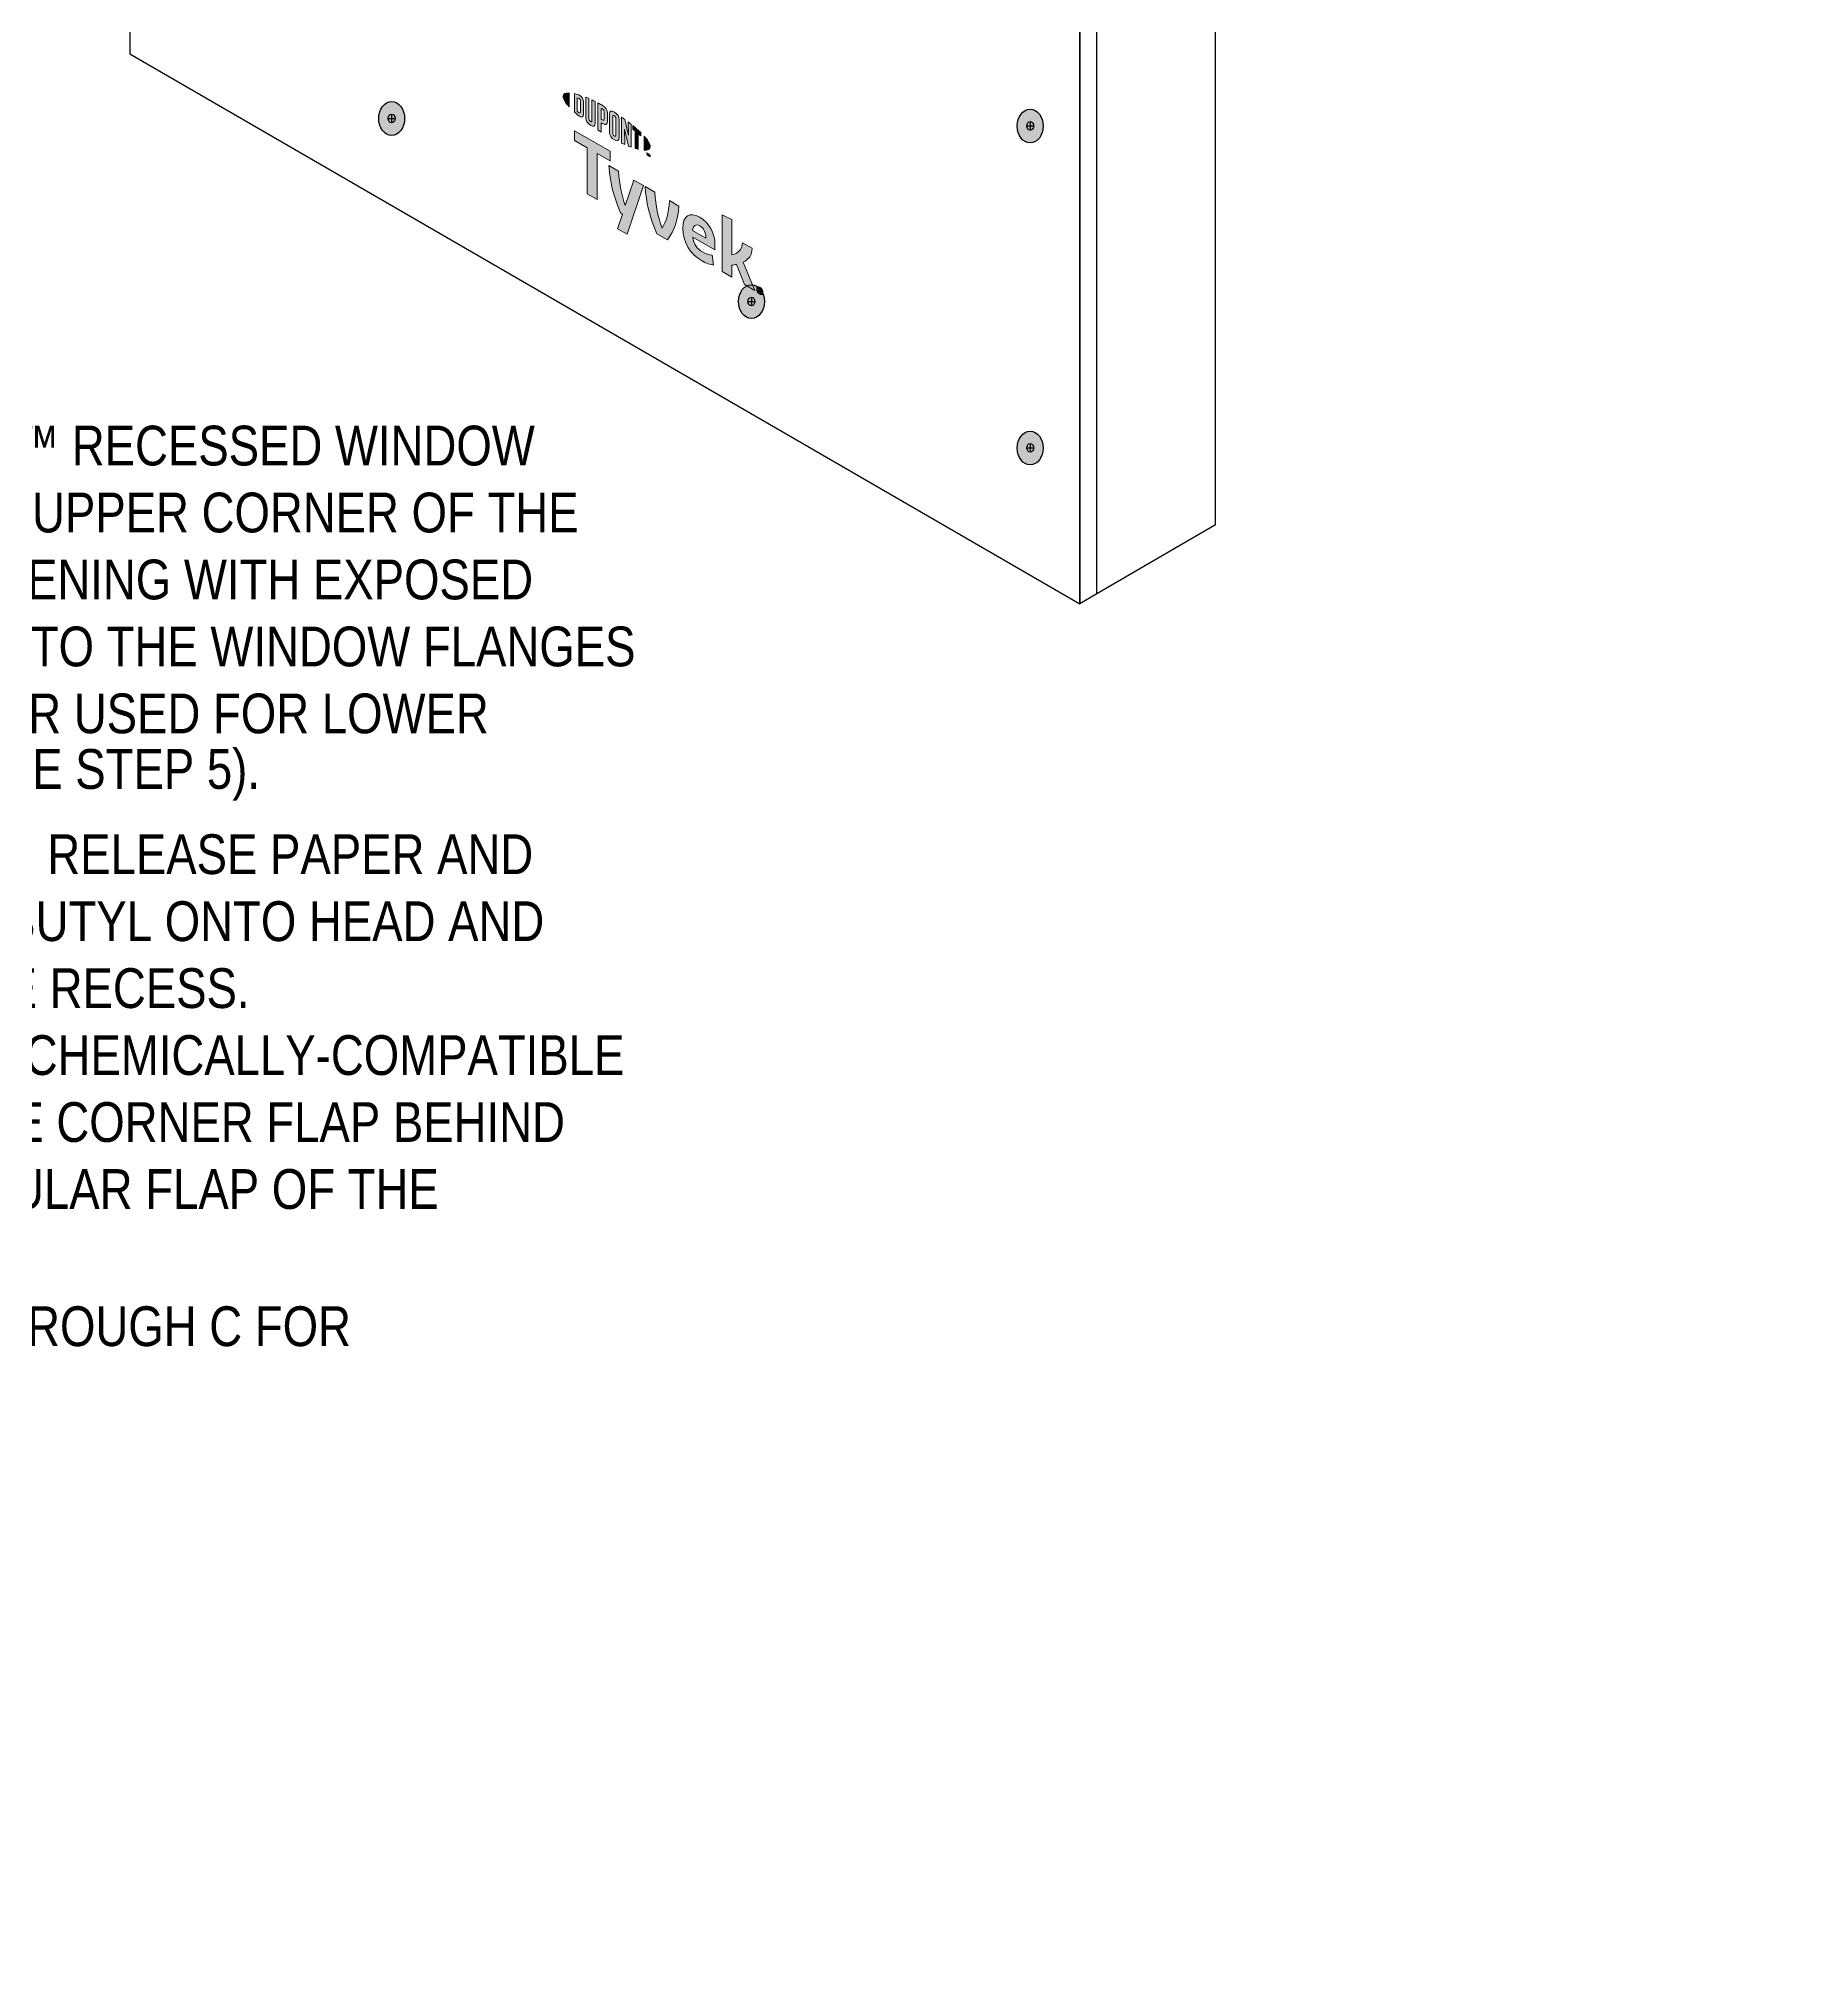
# Model space of a CAD drawing. Extents: x -1279 to 5791, y -3809 to 1769.
# Drawn here: x 1099 to 1596, y -2419 to -1870 of the extents above; entities that cross this region are included whole.
import ezdxf

# ---------------------------------------------------------------- set-up
doc = ezdxf.new("R2010")
doc.units = 0
doc.header["$MEASUREMENT"] = 0
for name, color, linetype, lineweight in [('.ATI-TEXT', 7, 'Continuous', 0), ('G-ANNO-TTLB', 7, 'Continuous', 0), ('TYVEK', 7, 'Continuous', 0), ('X-REF - TRACED', 7, 'Continuous', 0)]:
    doc.layers.add(name, color=color, linetype=linetype, lineweight=lineweight)

# ---------------------------------------------------------------- blocks, each defined once
blk = doc.blocks.new('Block_62')
at = {"layer": '.ATI-TEXT', "char_height": 0.2, "attachment_point": 7}
for s, insert in [('\\C18;\\c0;\\FArial Narrow|b0|i0|c1;\\H11.249999;\\W1.000000;A.', (932.8, -1991.21)), ('\\C18;\\c0;\\FArial Narrow|b0|i0|c1;\\H11.249999;\\W1.000000;INSTALL FLEXWRAP™ RECESSED WINDOW', (965.32, -1991.21)), ('\\C18;\\c0;\\FArial Narrow|b0|i0|c1;\\H11.249999;\\W1.000000;CORNERS INTO THE UPPER CORNER OF THE', (965.56, -2010.15)), ('\\C18;\\c0;\\FArial Narrow|b0|i0|c1;\\H11.249999;\\W1.000000;WINDOW ROUGH OPENING WITH EXPOSED', (965.56, -2029.1)), ('\\C18;\\c0;\\FMyriad Pro|b0|i0|c1;\\H0.070800;\\W1.000000;Lorem ipsum', (1076.36, -2019.56)), ('\\C18;\\c0;\\FArial Narrow|b0|i0|c1;\\H11.249999;\\W1.000000;BUTYL ADHERED ONTO THE WINDOW FLANGES', (965.9, -2048.05)), ('\\C18;\\c0;\\FArial Narrow|b0|i0|c1;\\H11.249999;\\W1.000000;IN A SIMILAR MANNER USED FOR LOWER', (965.9, -2067)), ('\\C18;\\c0;\\FArial Narrow|b0|i0|c1;\\H11.249999;\\W1.000000;CORNER PIECES (SEE STEP 5).', (965.59, -2085.95)), ('\\C18;\\c0;\\FArial Narrow|b0|i0|c1;\\H11.249999;\\W1.000000;REMOVE REMAINING RELEASE PAPER AND', (965.56, -2106.84)), ('\\C18;\\c0;\\FArial Narrow|b0|i0|c1;\\H11.249999;\\W1.000000;B.', (931.85, -2106.84)), ('\\C18;\\c0;\\FArial Narrow|b0|i0|c1;\\H11.249999;\\W1.000000;ADHERE EXPOSED BUTYL ONTO HEAD AND', (966.55, -2125.79)), ('\\C18;\\c0;\\FArial Narrow|b0|i0|c1;\\H11.249999;\\W1.000000;JAMB WALLS OF THE RECESS.', (966.21, -2144.74)), ('\\C18;\\c0;\\FArial Narrow|b0|i0|c1;\\H11.249999;\\W1.000000;C.', (932.19, -2163.69)), ('\\C18;\\c0;\\FArial Narrow|b0|i0|c1;\\H11.249999;\\W1.000000;APPLY A BEAD OF A CHEMICALLY-COMPATIBLE', (965.56, -2163.69)), ('\\C18;\\c0;\\FArial Narrow|b0|i0|c1;\\H11.249999;\\W1.000000;SEALANT INSIDE THE CORNER FLAP BEHIND ', (965.97, -2182.64)), ('\\C18;\\c0;\\FArial Narrow|b0|i0|c1;\\H11.249999;\\W1.000000;THE LOOSE TRIANGULAR FLAP OF THE ', (965.32, -2201.59)), ('\\C18;\\c0;\\FArial Narrow|b0|i0|c1;\\H11.249999;\\W1.000000;CORNER PIECE.', (965.63, -2220.54)), ('\\C18;\\c0;\\FArial Narrow|b0|i0|c1;\\H11.249999;\\W1.000000;D.', (931.83, -2240.42)), ('\\C18;\\c0;\\FArial Narrow|b0|i0|c1;\\H11.249999;\\W1.000000;REPEAT STEPS A THROUGH C FOR', (965.56, -2240.42)), ('\\C18;\\c0;\\FArial Narrow|b0|i0|c1;\\H11.249999;\\W1.000000;OPPOSITE CORNER.', (965.9, -2259.37))]:
    blk.add_mtext(s, dxfattribs=dict(at, insert=insert))
blk = doc.blocks.new('Block_168')
at = {"layer": 'TYVEK', "true_color": 0x003b71, "transparency": 33554687}
h = blk.add_hatch(color=156, dxfattribs=at)
h.dxf.hatch_style = 2
edge = h.paths.add_edge_path()
edge.add_ellipse((1133.29, -1494.76), major_axis=(0, 4.78), ratio=0.766948, start_angle=0, end_angle=360)
h = blk.add_hatch(color=156, dxfattribs=at)
h.dxf.hatch_style = 2
edge = h.paths.add_edge_path()
edge.add_ellipse((1199.01, -1526.08), major_axis=(0, 4.78), ratio=0.766948, start_angle=0, end_angle=360)
h = blk.add_hatch(color=156, dxfattribs=at)
h.dxf.hatch_style = 2
edge = h.paths.add_edge_path()
edge.add_ellipse((1300.8, -1580.5), major_axis=(0, 4.78), ratio=0.766948, start_angle=0, end_angle=360)
h = blk.add_hatch(color=156, dxfattribs=at)
h.dxf.hatch_style = 2
edge = h.paths.add_edge_path()
edge.add_ellipse((1379.67, -1621.84), major_axis=(0, 4.78), ratio=0.766948, start_angle=0, end_angle=360)
h = blk.add_hatch(color=156, dxfattribs=at)
h.dxf.hatch_style = 2
edge = h.paths.add_edge_path()
edge.add_ellipse((1133.29, -1767.94), major_axis=(0, 4.78), ratio=0.766948, start_angle=0, end_angle=360)
h = blk.add_hatch(color=156, dxfattribs=at)
h.dxf.hatch_style = 2
edge = h.paths.add_edge_path()
edge.add_ellipse((1133.29, -1859.04), major_axis=(0, 4.78), ratio=0.766948, start_angle=0, end_angle=360)
h = blk.add_hatch(color=156, dxfattribs=at)
h.dxf.hatch_style = 2
edge = h.paths.add_edge_path()
edge.add_ellipse((1199.01, -1892.87), major_axis=(0, 4.78), ratio=0.766948, start_angle=0, end_angle=360)
h = blk.add_hatch(color=156, dxfattribs=at)
h.dxf.hatch_style = 2
edge = h.paths.add_edge_path()
edge.add_ellipse((1379.67, -1895.01), major_axis=(0, 4.78), ratio=0.766948, start_angle=0, end_angle=360)
h = blk.add_hatch(color=156, dxfattribs=at)
h.dxf.hatch_style = 2
edge = h.paths.add_edge_path()
edge.add_ellipse((1300.8, -1944.68), major_axis=(0, 4.78), ratio=0.766948, start_angle=0, end_angle=360)
h = blk.add_hatch(color=156, dxfattribs=at)
h.dxf.hatch_style = 2
edge = h.paths.add_edge_path()
edge.add_ellipse((1379.67, -1986.12), major_axis=(0, 4.78), ratio=0.766948, start_angle=0, end_angle=360)
at = {"layer": 'TYVEK', "color": 18, "lineweight": 25, "true_color": 0x080808}
for p, q in [((1132.32, -1494.73), (1134.26, -1494.73)), ((1133.29, -1493.5), (1133.29, -1495.96)), ((1199.01, -1524.82), (1199.01, -1527.29)), ((1198.03, -1526.05), (1199.98, -1526.05)), ((1300.8, -1579.24), (1300.8, -1581.71)), ((1299.82, -1580.47), (1301.77, -1580.47)), ((1379.67, -1620.57), (1379.67, -1623.04)), ((1132.32, -1767.91), (1134.26, -1767.91)), ((1133.29, -1766.67), (1133.29, -1769.14)), ((1132.32, -1859.02), (1134.26, -1859.02)), ((1133.29, -1857.78), (1133.29, -1860.25)), ((1199.01, -1891.6), (1199.01, -1894.07)), ((1198.03, -1892.84), (1199.98, -1892.84)), ((1378.7, -1894.98), (1380.65, -1894.98)), ((1379.67, -1893.75), (1379.67, -1896.22)), ((1299.82, -1944.65), (1301.77, -1944.65)), ((1300.8, -1943.41), (1300.8, -1945.88)), ((1379.67, -1984.86), (1379.67, -1987.33)), ((1378.7, -1986.09), (1380.65, -1986.09))]:
    blk.add_line(p, q, dxfattribs=at)
at = {"layer": 'TYVEK', "color": 18, "lineweight": 25, "true_color": 0x000000}
blk.add_line((1378.7, -1621.81), (1380.65, -1621.81), dxfattribs=at)
at = {"layer": 'TYVEK', "color": 8, "lineweight": 25, "true_color": 0x808080}
for points in [[(1379.16, -1617.47)], [(1129.11, -1677.25)], [(1129.11, -1768.27)], [(1132.78, -1773.05)]]:
    blk.add_lwpolyline(points, dxfattribs=at)
at = {"layer": 'TYVEK', "color": 18, "lineweight": 25, "true_color": 0x000000}
for centre, major_axis, ratio in [((1133.29, -1494.76), (0, 4.78), 0.766948), ((1199.01, -1526.08), (0, 4.78), 0.766948), ((1300.8, -1580.5), (0, 4.78), 0.766948), ((1379.67, -1621.84), (0, 4.78), 0.766948), ((1379.67, -1621.81), (0, 1.23), 0.788846), ((1133.29, -1767.94), (0, 4.78), 0.766948), ((1133.29, -1859.04), (0, 4.78), 0.766948), ((1199.01, -1892.87), (0, 4.78), 0.766948), ((1379.67, -1895.01), (0, 4.78), 0.766948), ((1300.8, -1944.68), (0, 4.78), 0.766948), ((1379.67, -1986.12), (0, 4.78), 0.766948)]:
    blk.add_ellipse(centre, major_axis=major_axis, ratio=ratio, dxfattribs=at)
at = {"layer": 'TYVEK', "color": 18, "lineweight": 25, "true_color": 0x080808}
for centre in [(1133.29, -1494.73), (1199.01, -1526.05), (1300.8, -1580.47), (1133.29, -1767.91), (1133.29, -1859.02), (1199.01, -1892.84), (1379.67, -1894.98), (1300.8, -1944.65), (1379.67, -1986.09)]:
    blk.add_ellipse(centre, major_axis=(0, 1.23), ratio=0.788846, dxfattribs=at)
blk = doc.blocks.new('Block_541')
at = {"layer": 'X-REF - TRACED', "true_color": 0x848484, "transparency": 33554687}
h = blk.add_hatch(color=252, dxfattribs=at)
h.dxf.hatch_style = 2
edge = h.paths.add_edge_path()
edge.add_spline(control_points=[(1247.55, -1886.61), (1247.55, -1887.34), (1248.16, -1888.37), (1249.22, -1889.56), (1249.22, -1889.56), (1249.22, -1885.62), (1249.22, -1885.62), (1248.16, -1885.58), (1247.55, -1885.9), (1247.55, -1886.61)], knot_values=[0, 0, 0, 0, 1, 1, 1, 2, 2, 2, 3, 3, 3, 3], degree=3, periodic=0)
h = blk.add_hatch(color=252, dxfattribs=at)
h.dxf.hatch_style = 2
edge = h.paths.add_edge_path()
edge.add_spline(control_points=[(1252.43, -1891.04), (1252.43, -1891.35), (1252.27, -1891.36), (1252.08, -1891.25), (1251.93, -1891.16), (1251.71, -1890.97), (1251.52, -1890.8), (1251.52, -1890.8), (1251.52, -1887.03), (1251.52, -1887.03), (1251.71, -1887.09), (1251.93, -1887.16), (1252.08, -1887.24), (1252.27, -1887.35), (1252.43, -1887.54), (1252.43, -1887.84), (1252.43, -1887.84), (1252.43, -1891.04), (1252.43, -1891.04)], knot_values=[0, 0, 0, 0, 1, 1, 1, 2, 2, 2, 3, 3, 3, 4, 4, 4, 5, 5, 5, 6, 6, 6, 6], degree=3, periodic=0)
edge = h.paths.add_edge_path()
edge.add_spline(control_points=[(1252.21, -1886.33), (1251.91, -1886.15), (1251.48, -1886.01), (1250.7, -1885.83), (1250.7, -1885.83), (1250.7, -1891.06), (1250.7, -1891.06), (1251.38, -1891.69), (1251.91, -1892.13), (1252.21, -1892.3), (1252.89, -1892.7), (1253.28, -1892.44), (1253.28, -1891.67), (1253.28, -1891.67), (1253.28, -1888.2), (1253.28, -1888.2), (1253.28, -1887.43), (1252.89, -1886.72), (1252.21, -1886.33)], knot_values=[0, 0, 0, 0, 1, 1, 1, 2, 2, 2, 3, 3, 3, 4, 4, 4, 5, 5, 5, 6, 6, 6, 6], degree=3, periodic=0)
h = blk.add_hatch(color=252, dxfattribs=at)
h.dxf.hatch_style = 2
edge = h.paths.add_edge_path()
edge.add_spline(control_points=[(1255.67, -1893.53), (1255.67, -1893.83), (1255.58, -1893.97), (1255.25, -1893.73), (1254.93, -1893.5), (1254.84, -1893.3), (1254.84, -1892.94), (1254.84, -1892.94), (1254.84, -1887.25), (1254.84, -1887.25), (1254.63, -1887.15), (1254.15, -1886.95), (1253.94, -1886.87), (1253.94, -1886.87), (1253.94, -1892.62), (1253.94, -1892.62), (1253.94, -1893.54), (1254.33, -1894.12), (1255.25, -1894.77), (1256.09, -1895.37), (1256.61, -1895.18), (1256.61, -1894.16), (1256.61, -1894.16), (1256.61, -1888.08), (1256.61, -1888.08), (1256.43, -1887.99), (1255.86, -1887.72), (1255.67, -1887.63), (1255.67, -1887.63), (1255.67, -1893.53), (1255.67, -1893.53)], knot_values=[0, 0, 0, 0, 1, 1, 1, 2, 2, 2, 3, 3, 3, 4, 4, 4, 5, 5, 5, 6, 6, 6, 7, 7, 7, 8, 8, 8, 9, 9, 9, 10, 10, 10, 10], degree=3, periodic=0)
h = blk.add_hatch(color=252, dxfattribs=at)
h.dxf.hatch_style = 2
edge = h.paths.add_edge_path()
edge.add_spline(control_points=[(1259.09, -1893.01), (1259.09, -1893.33), (1258.99, -1893.44), (1258.61, -1893.22), (1258.61, -1893.22), (1258.28, -1893.04), (1258.28, -1893.04), (1258.28, -1893.04), (1258.28, -1890.02), (1258.28, -1890.02), (1258.43, -1890.09), (1258.51, -1890.13), (1258.59, -1890.18), (1259.01, -1890.42), (1259.09, -1890.65), (1259.09, -1890.99), (1259.09, -1890.99), (1259.09, -1893.01), (1259.09, -1893.01)], knot_values=[0, 0, 0, 0, 1, 1, 1, 2, 2, 2, 3, 3, 3, 4, 4, 4, 5, 5, 5, 6, 6, 6, 6], degree=3, periodic=0)
edge = h.paths.add_edge_path()
edge.add_spline(control_points=[(1258.65, -1889.15), (1258.48, -1889.05), (1257.89, -1888.73), (1257.34, -1888.45), (1257.34, -1888.45), (1257.34, -1896.11), (1257.34, -1896.11), (1257.53, -1896.23), (1258.02, -1896.54), (1258.28, -1896.7), (1258.28, -1896.7), (1258.28, -1894.1), (1258.28, -1894.1), (1258.28, -1894.1), (1258.65, -1894.31), (1258.65, -1894.31), (1259.63, -1894.87), (1260.04, -1894.6), (1260.04, -1893.63), (1260.04, -1893.63), (1260.04, -1891.38), (1260.04, -1891.38), (1260.04, -1890.43), (1259.58, -1889.69), (1258.65, -1889.15)], knot_values=[0, 0, 0, 0, 1, 1, 1, 2, 2, 2, 3, 3, 3, 4, 4, 4, 5, 5, 5, 6, 6, 6, 7, 7, 7, 8, 8, 8, 8], degree=3, periodic=0)
h = blk.add_hatch(color=252, dxfattribs=at)
h.dxf.hatch_style = 2
edge = h.paths.add_edge_path()
edge.add_spline(control_points=[(1262.44, -1897.61), (1262.44, -1897.91), (1262.35, -1898.02), (1262.02, -1897.84), (1261.68, -1897.65), (1261.59, -1897.43), (1261.59, -1897.12), (1261.59, -1897.12), (1261.59, -1892.35), (1261.59, -1892.35), (1261.59, -1892.03), (1261.68, -1891.91), (1262.02, -1892.12), (1262.35, -1892.33), (1262.44, -1892.54), (1262.44, -1892.84), (1262.44, -1892.84), (1262.44, -1897.61), (1262.44, -1897.61)], knot_values=[0, 0, 0, 0, 1, 1, 1, 2, 2, 2, 3, 3, 3, 4, 4, 4, 5, 5, 5, 6, 6, 6, 6], degree=3, periodic=0)
edge = h.paths.add_edge_path()
edge.add_spline(control_points=[(1262.02, -1891.05), (1261.15, -1890.5), (1260.63, -1890.64), (1260.63, -1891.65), (1260.63, -1891.65), (1260.63, -1896.66), (1260.63, -1896.66), (1260.63, -1897.72), (1261.1, -1898.43), (1262.02, -1898.92), (1262.92, -1899.39), (1263.39, -1899.27), (1263.39, -1898.14), (1263.39, -1898.14), (1263.39, -1893.36), (1263.39, -1893.36), (1263.39, -1892.28), (1262.97, -1891.65), (1262.02, -1891.05)], knot_values=[0, 0, 0, 0, 1, 1, 1, 2, 2, 2, 3, 3, 3, 4, 4, 4, 5, 5, 5, 6, 6, 6, 6], degree=3, periodic=0)
h = blk.add_hatch(color=252, dxfattribs=at)
h.dxf.hatch_style = 2
edge = h.paths.add_edge_path()
edge.add_spline(control_points=[(1265.99, -1897.61), (1265.99, -1897.61), (1264.95, -1893.12), (1264.95, -1893.12), (1264.67, -1892.91), (1264.33, -1892.67), (1264.06, -1892.49), (1264.06, -1892.49), (1264.06, -1899.83), (1264.06, -1899.83), (1264.25, -1899.92), (1264.72, -1900.13), (1264.97, -1900.24), (1264.97, -1900.24), (1264.89, -1895.87), (1264.89, -1895.87), (1264.89, -1895.87), (1265.99, -1900.66), (1265.99, -1900.66), (1266.23, -1900.75), (1266.57, -1900.88), (1266.79, -1900.96), (1266.79, -1900.96), (1266.79, -1894.51), (1266.79, -1894.51), (1266.56, -1894.32), (1266.13, -1893.99), (1265.93, -1893.84), (1265.93, -1893.84), (1265.99, -1897.61), (1265.99, -1897.61)], knot_values=[0, 0, 0, 0, 1, 1, 1, 2, 2, 2, 3, 3, 3, 4, 4, 4, 5, 5, 5, 6, 6, 6, 7, 7, 7, 8, 8, 8, 9, 9, 9, 10, 10, 10, 10], degree=3, periodic=0)
h = blk.add_hatch(color=252, dxfattribs=at)
h.dxf.hatch_style = 2
edge = h.paths.add_edge_path()
edge.add_spline(control_points=[(1267.26, -1895.91), (1267.49, -1896.09), (1267.72, -1896.27), (1267.94, -1896.46), (1267.94, -1896.46), (1267.94, -1901.34), (1267.94, -1901.34), (1268.15, -1901.41), (1268.53, -1901.51), (1268.78, -1901.57), (1268.78, -1901.57), (1268.78, -1897.17), (1268.78, -1897.17), (1269.03, -1897.39), (1269.25, -1897.59), (1269.47, -1897.78), (1269.47, -1897.78), (1269.47, -1896.84), (1269.47, -1896.84), (1268.8, -1896.19), (1268.09, -1895.57), (1267.26, -1894.89), (1267.26, -1894.89), (1267.26, -1895.91), (1267.26, -1895.91)], knot_values=[0, 0, 0, 0, 1, 1, 1, 2, 2, 2, 3, 3, 3, 4, 4, 4, 5, 5, 5, 6, 6, 6, 7, 7, 7, 8, 8, 8, 8], degree=3, periodic=0)
h = blk.add_hatch(color=252, dxfattribs=at)
h.dxf.hatch_style = 2
edge = h.paths.add_edge_path()
edge.add_spline(control_points=[(1272.15, -1900.82), (1272.15, -1901.54), (1271.54, -1901.87), (1270.47, -1901.83), (1270.47, -1901.83), (1270.47, -1897.89), (1270.47, -1897.89), (1271.54, -1899.08), (1272.15, -1900.11), (1272.15, -1900.82)], knot_values=[0, 0, 0, 0, 1, 1, 1, 2, 2, 2, 3, 3, 3, 3], degree=3, periodic=0)
h = blk.add_hatch(color=252, dxfattribs=at)
h.dxf.hatch_style = 2
edge = h.paths.add_edge_path()
edge.add_spline(control_points=[(1271.65, -1902.91), (1271.65, -1902.91), (1271.76, -1902.96), (1271.76, -1902.96), (1271.76, -1902.96), (1271.9, -1903.32), (1271.9, -1903.32), (1271.9, -1903.32), (1272.05, -1903.14), (1272.05, -1903.14), (1272.05, -1903.14), (1272.15, -1903.19), (1272.15, -1903.19), (1272.15, -1903.19), (1272.15, -1903.76), (1272.15, -1903.76), (1272.15, -1903.76), (1272.06, -1903.71), (1272.06, -1903.71), (1272.06, -1903.71), (1272.06, -1903.3), (1272.06, -1903.3), (1272.06, -1903.3), (1271.91, -1903.49), (1271.91, -1903.49), (1271.91, -1903.49), (1271.9, -1903.48), (1271.9, -1903.48), (1271.9, -1903.48), (1271.75, -1903.12), (1271.75, -1903.12), (1271.75, -1903.12), (1271.75, -1903.53), (1271.75, -1903.53), (1271.75, -1903.53), (1271.65, -1903.47), (1271.65, -1903.47), (1271.65, -1903.47), (1271.65, -1902.91), (1271.65, -1902.91)], knot_values=[0, 0, 0, 0, 1, 1, 1, 2, 2, 2, 3, 3, 3, 4, 4, 4, 5, 5, 5, 6, 6, 6, 7, 7, 7, 8, 8, 8, 9, 9, 9, 10, 10, 10, 11, 11, 11, 12, 12, 12, 13, 13, 13, 13], degree=3, periodic=0)
edge = h.paths.add_edge_path()
edge.add_spline(control_points=[(1271.3, -1902.8), (1271.3, -1902.8), (1271.15, -1902.71), (1271.15, -1902.71), (1271.15, -1902.71), (1271.15, -1902.61), (1271.15, -1902.61), (1271.15, -1902.61), (1271.55, -1902.84), (1271.55, -1902.84), (1271.55, -1902.84), (1271.55, -1902.94), (1271.55, -1902.94), (1271.55, -1902.94), (1271.39, -1902.86), (1271.39, -1902.86), (1271.39, -1902.86), (1271.39, -1903.32), (1271.39, -1903.32), (1271.39, -1903.32), (1271.3, -1903.27), (1271.3, -1903.27), (1271.3, -1903.27), (1271.3, -1902.8), (1271.3, -1902.8)], knot_values=[0, 0, 0, 0, 1, 1, 1, 2, 2, 2, 3, 3, 3, 4, 4, 4, 5, 5, 5, 6, 6, 6, 7, 7, 7, 8, 8, 8, 8], degree=3, periodic=0)
at = {"layer": 'X-REF - TRACED'}
for points, knots in [([(1247.55, -1886.61), (1247.55, -1887.34), (1248.16, -1888.37), (1249.22, -1889.56), (1249.22, -1889.56), (1249.22, -1885.62), (1249.22, -1885.62), (1248.16, -1885.58), (1247.55, -1885.9), (1247.55, -1886.61)], [0, 0, 0, 0, 1, 1, 1, 2, 2, 2, 3, 3, 3, 3]), ([(1252.21, -1886.33), (1251.91, -1886.15), (1251.48, -1886.01), (1250.7, -1885.83), (1250.7, -1885.83), (1250.7, -1891.06), (1250.7, -1891.06), (1251.38, -1891.69), (1251.91, -1892.13), (1252.21, -1892.3), (1252.89, -1892.7), (1253.28, -1892.44), (1253.28, -1891.67), (1253.28, -1891.67), (1253.28, -1888.2), (1253.28, -1888.2), (1253.28, -1887.43), (1252.89, -1886.72), (1252.21, -1886.33)], [0, 0, 0, 0, 1, 1, 1, 2, 2, 2, 3, 3, 3, 4, 4, 4, 5, 5, 5, 6, 6, 6, 6]), ([(1255.67, -1893.53), (1255.67, -1893.83), (1255.58, -1893.97), (1255.25, -1893.73), (1254.93, -1893.5), (1254.84, -1893.3), (1254.84, -1892.94), (1254.84, -1892.94), (1254.84, -1887.25), (1254.84, -1887.25), (1254.63, -1887.15), (1254.15, -1886.95), (1253.94, -1886.87), (1253.94, -1886.87), (1253.94, -1892.62), (1253.94, -1892.62), (1253.94, -1893.54), (1254.33, -1894.12), (1255.25, -1894.77), (1256.09, -1895.37), (1256.61, -1895.18), (1256.61, -1894.16), (1256.61, -1894.16), (1256.61, -1888.08), (1256.61, -1888.08), (1256.43, -1887.99), (1255.86, -1887.72), (1255.67, -1887.63), (1255.67, -1887.63), (1255.67, -1893.53), (1255.67, -1893.53)], [0, 0, 0, 0, 1, 1, 1, 2, 2, 2, 3, 3, 3, 4, 4, 4, 5, 5, 5, 6, 6, 6, 7, 7, 7, 8, 8, 8, 9, 9, 9, 10, 10, 10, 10]), ([(1252.43, -1891.04), (1252.43, -1891.35), (1252.27, -1891.36), (1252.08, -1891.25), (1251.93, -1891.16), (1251.71, -1890.97), (1251.52, -1890.8), (1251.52, -1890.8), (1251.52, -1887.03), (1251.52, -1887.03), (1251.71, -1887.09), (1251.93, -1887.16), (1252.08, -1887.24), (1252.27, -1887.35), (1252.43, -1887.54), (1252.43, -1887.84), (1252.43, -1887.84), (1252.43, -1891.04), (1252.43, -1891.04)], [0, 0, 0, 0, 1, 1, 1, 2, 2, 2, 3, 3, 3, 4, 4, 4, 5, 5, 5, 6, 6, 6, 6]), ([(1258.65, -1889.15), (1258.48, -1889.05), (1257.89, -1888.73), (1257.34, -1888.45), (1257.34, -1888.45), (1257.34, -1896.11), (1257.34, -1896.11), (1257.53, -1896.23), (1258.02, -1896.54), (1258.28, -1896.7), (1258.28, -1896.7), (1258.28, -1894.1), (1258.28, -1894.1), (1258.28, -1894.1), (1258.65, -1894.31), (1258.65, -1894.31), (1259.63, -1894.87), (1260.04, -1894.6), (1260.04, -1893.63), (1260.04, -1893.63), (1260.04, -1891.38), (1260.04, -1891.38), (1260.04, -1890.43), (1259.58, -1889.69), (1258.65, -1889.15)], [0, 0, 0, 0, 1, 1, 1, 2, 2, 2, 3, 3, 3, 4, 4, 4, 5, 5, 5, 6, 6, 6, 7, 7, 7, 8, 8, 8, 8]), ([(1259.09, -1893.01), (1259.09, -1893.33), (1258.99, -1893.44), (1258.61, -1893.22), (1258.61, -1893.22), (1258.28, -1893.04), (1258.28, -1893.04), (1258.28, -1893.04), (1258.28, -1890.02), (1258.28, -1890.02), (1258.43, -1890.09), (1258.51, -1890.13), (1258.59, -1890.18), (1259.01, -1890.42), (1259.09, -1890.65), (1259.09, -1890.99), (1259.09, -1890.99), (1259.09, -1893.01), (1259.09, -1893.01)], [0, 0, 0, 0, 1, 1, 1, 2, 2, 2, 3, 3, 3, 4, 4, 4, 5, 5, 5, 6, 6, 6, 6]), ([(1262.02, -1891.05), (1261.15, -1890.5), (1260.63, -1890.64), (1260.63, -1891.65), (1260.63, -1891.65), (1260.63, -1896.66), (1260.63, -1896.66), (1260.63, -1897.72), (1261.1, -1898.43), (1262.02, -1898.92), (1262.92, -1899.39), (1263.39, -1899.27), (1263.39, -1898.14), (1263.39, -1898.14), (1263.39, -1893.36), (1263.39, -1893.36), (1263.39, -1892.28), (1262.97, -1891.65), (1262.02, -1891.05)], [0, 0, 0, 0, 1, 1, 1, 2, 2, 2, 3, 3, 3, 4, 4, 4, 5, 5, 5, 6, 6, 6, 6]), ([(1262.44, -1897.61), (1262.44, -1897.91), (1262.35, -1898.02), (1262.02, -1897.84), (1261.68, -1897.65), (1261.59, -1897.43), (1261.59, -1897.12), (1261.59, -1897.12), (1261.59, -1892.35), (1261.59, -1892.35), (1261.59, -1892.03), (1261.68, -1891.91), (1262.02, -1892.12), (1262.35, -1892.33), (1262.44, -1892.54), (1262.44, -1892.84), (1262.44, -1892.84), (1262.44, -1897.61), (1262.44, -1897.61)], [0, 0, 0, 0, 1, 1, 1, 2, 2, 2, 3, 3, 3, 4, 4, 4, 5, 5, 5, 6, 6, 6, 6]), ([(1265.99, -1897.61), (1265.99, -1897.61), (1264.95, -1893.12), (1264.95, -1893.12), (1264.67, -1892.91), (1264.33, -1892.67), (1264.06, -1892.49), (1264.06, -1892.49), (1264.06, -1899.83), (1264.06, -1899.83), (1264.25, -1899.92), (1264.72, -1900.13), (1264.97, -1900.24), (1264.97, -1900.24), (1264.89, -1895.87), (1264.89, -1895.87), (1264.89, -1895.87), (1265.99, -1900.66), (1265.99, -1900.66), (1266.23, -1900.75), (1266.57, -1900.88), (1266.79, -1900.96), (1266.79, -1900.96), (1266.79, -1894.51), (1266.79, -1894.51), (1266.56, -1894.32), (1266.13, -1893.99), (1265.93, -1893.84), (1265.93, -1893.84), (1265.99, -1897.61), (1265.99, -1897.61)], [0, 0, 0, 0, 1, 1, 1, 2, 2, 2, 3, 3, 3, 4, 4, 4, 5, 5, 5, 6, 6, 6, 7, 7, 7, 8, 8, 8, 9, 9, 9, 10, 10, 10, 10]), ([(1267.26, -1895.91), (1267.49, -1896.09), (1267.72, -1896.27), (1267.94, -1896.46), (1267.94, -1896.46), (1267.94, -1901.34), (1267.94, -1901.34), (1268.15, -1901.41), (1268.53, -1901.51), (1268.78, -1901.57), (1268.78, -1901.57), (1268.78, -1897.17), (1268.78, -1897.17), (1269.03, -1897.39), (1269.25, -1897.59), (1269.47, -1897.78), (1269.47, -1897.78), (1269.47, -1896.84), (1269.47, -1896.84), (1268.8, -1896.19), (1268.09, -1895.57), (1267.26, -1894.89), (1267.26, -1894.89), (1267.26, -1895.91), (1267.26, -1895.91)], [0, 0, 0, 0, 1, 1, 1, 2, 2, 2, 3, 3, 3, 4, 4, 4, 5, 5, 5, 6, 6, 6, 7, 7, 7, 8, 8, 8, 8]), ([(1272.15, -1900.82), (1272.15, -1901.54), (1271.54, -1901.87), (1270.47, -1901.83), (1270.47, -1901.83), (1270.47, -1897.89), (1270.47, -1897.89), (1271.54, -1899.08), (1272.15, -1900.11), (1272.15, -1900.82)], [0, 0, 0, 0, 1, 1, 1, 2, 2, 2, 3, 3, 3, 3]), ([(1271.3, -1902.8), (1271.3, -1902.8), (1271.15, -1902.71), (1271.15, -1902.71), (1271.15, -1902.71), (1271.15, -1902.61), (1271.15, -1902.61), (1271.15, -1902.61), (1271.55, -1902.84), (1271.55, -1902.84), (1271.55, -1902.84), (1271.55, -1902.94), (1271.55, -1902.94), (1271.55, -1902.94), (1271.39, -1902.86), (1271.39, -1902.86), (1271.39, -1902.86), (1271.39, -1903.32), (1271.39, -1903.32), (1271.39, -1903.32), (1271.3, -1903.27), (1271.3, -1903.27), (1271.3, -1903.27), (1271.3, -1902.8), (1271.3, -1902.8)], [0, 0, 0, 0, 1, 1, 1, 2, 2, 2, 3, 3, 3, 4, 4, 4, 5, 5, 5, 6, 6, 6, 7, 7, 7, 8, 8, 8, 8]), ([(1271.65, -1902.91), (1271.65, -1902.91), (1271.76, -1902.96), (1271.76, -1902.96), (1271.76, -1902.96), (1271.9, -1903.32), (1271.9, -1903.32), (1271.9, -1903.32), (1272.05, -1903.14), (1272.05, -1903.14), (1272.05, -1903.14), (1272.15, -1903.19), (1272.15, -1903.19), (1272.15, -1903.19), (1272.15, -1903.76), (1272.15, -1903.76), (1272.15, -1903.76), (1272.06, -1903.71), (1272.06, -1903.71), (1272.06, -1903.71), (1272.06, -1903.3), (1272.06, -1903.3), (1272.06, -1903.3), (1271.91, -1903.49), (1271.91, -1903.49), (1271.91, -1903.49), (1271.9, -1903.48), (1271.9, -1903.48), (1271.9, -1903.48), (1271.75, -1903.12), (1271.75, -1903.12), (1271.75, -1903.12), (1271.75, -1903.53), (1271.75, -1903.53), (1271.75, -1903.53), (1271.65, -1903.47), (1271.65, -1903.47), (1271.65, -1903.47), (1271.65, -1902.91), (1271.65, -1902.91)], [0, 0, 0, 0, 1, 1, 1, 2, 2, 2, 3, 3, 3, 4, 4, 4, 5, 5, 5, 6, 6, 6, 7, 7, 7, 8, 8, 8, 9, 9, 9, 10, 10, 10, 11, 11, 11, 12, 12, 12, 13, 13, 13, 13])]:
    blk.add_open_spline(points, degree=3, knots=knots, dxfattribs=at)
blk = doc.blocks.new('Block_545')
at = {"layer": 'X-REF - TRACED', "true_color": 0x848484, "transparency": 33554687}
h = blk.add_hatch(color=252, dxfattribs=at)
h.dxf.hatch_style = 2
h.paths.add_polyline_path([(1260.8, -1902.15), (1250.7, -1896.32), (1250.7, -1899.06), (1254.35, -1901.17), (1254.35, -1914.16), (1257.15, -1915.78), (1257.15, -1902.79), (1260.8, -1904.89)])
h = blk.add_hatch(color=252, dxfattribs=at)
h.dxf.hatch_style = 2
edge = h.paths.add_edge_path()
edge.add_spline(control_points=[(1277.59, -1916.09), (1277.42, -1919.83), (1276.67, -1922.01), (1275.51, -1923.89), (1274.4, -1920.7), (1273.67, -1917.67), (1273.45, -1913.7), (1273.45, -1913.7), (1270.73, -1912.13), (1270.73, -1912.13), (1271.02, -1916.82), (1271.9, -1920.23), (1274.02, -1925.52), (1274.02, -1925.52), (1277.02, -1927.25), (1277.02, -1927.25), (1279.06, -1924.36), (1279.91, -1921.95), (1280.3, -1917.65), (1280.3, -1917.65), (1277.59, -1916.09), (1277.59, -1916.09)], knot_values=[0, 0, 0, 0, 1, 1, 1, 2, 2, 2, 3, 3, 3, 4, 4, 4, 5, 5, 5, 6, 6, 6, 7, 7, 7, 7], degree=3, periodic=0)
h = blk.add_hatch(color=252, dxfattribs=at)
h.dxf.hatch_style = 2
edge = h.paths.add_edge_path()
edge.add_spline(control_points=[(1284.16, -1924.54), (1284.16, -1924.54), (1287.89, -1926.69), (1287.89, -1926.69), (1287.89, -1926.69), (1287.89, -1926.42), (1287.89, -1926.42), (1287.89, -1925.16), (1287.3, -1923.9), (1286.22, -1923.28), (1285.08, -1922.62), (1284.34, -1923.11), (1284.16, -1924.54)], knot_values=[0, 0, 0, 0, 1, 1, 1, 2, 2, 2, 3, 3, 3, 4, 4, 4, 4], degree=3, periodic=0)
edge = h.paths.add_edge_path()
edge.add_spline(control_points=[(1290.1, -1934.31), (1289.24, -1934.26), (1287.97, -1933.84), (1286.67, -1933.09), (1283.51, -1931.27), (1281.36, -1927.73), (1281.36, -1924), (1281.36, -1920.42), (1283.34, -1919.14), (1286.22, -1920.8), (1288.79, -1922.29), (1290.48, -1925.35), (1290.48, -1928.37), (1290.48, -1929.04), (1290.44, -1929.6), (1290.4, -1930.03), (1290.4, -1930.03), (1284.2, -1926.45), (1284.2, -1926.45), (1284.46, -1928.4), (1285.38, -1929.74), (1286.95, -1930.64), (1287.91, -1931.2), (1288.83, -1931.48), (1289.67, -1931.57), (1289.67, -1931.57), (1290.1, -1934.31), (1290.1, -1934.31)], knot_values=[0, 0, 0, 0, 1, 1, 1, 2, 2, 2, 3, 3, 3, 4, 4, 4, 5, 5, 5, 6, 6, 6, 7, 7, 7, 8, 8, 8, 9, 9, 9, 9], degree=3, periodic=0)
h = blk.add_hatch(color=252, dxfattribs=at)
h.dxf.hatch_style = 2
edge = h.paths.add_edge_path()
edge.add_spline(control_points=[(1298.5, -1933.51), (1298.5, -1933.51), (1301.76, -1941.53), (1301.76, -1941.53), (1301.76, -1941.53), (1298.81, -1939.83), (1298.81, -1939.83), (1298.81, -1939.83), (1296.56, -1934.15), (1296.56, -1934.15), (1296.15, -1934.25), (1295.71, -1934.33), (1295.24, -1934.4), (1295.24, -1934.4), (1295.24, -1937.77), (1295.24, -1937.77), (1295.24, -1937.77), (1292.54, -1936.21), (1292.54, -1936.21), (1292.54, -1936.21), (1292.54, -1920.09), (1292.54, -1920.09), (1292.54, -1920.09), (1295.24, -1921.49), (1295.24, -1921.49), (1295.24, -1921.49), (1295.24, -1931.41), (1295.24, -1931.41), (1297.09, -1931.1), (1297.99, -1930.05), (1298.3, -1928.05), (1298.3, -1928.05), (1300.99, -1929.6), (1300.99, -1929.6), (1300.93, -1931.5), (1300.07, -1932.73), (1298.5, -1933.51)], knot_values=[0, 0, 0, 0, 1, 1, 1, 2, 2, 2, 3, 3, 3, 4, 4, 4, 5, 5, 5, 6, 6, 6, 7, 7, 7, 8, 8, 8, 9, 9, 9, 10, 10, 10, 11, 11, 11, 12, 12, 12, 12], degree=3, periodic=0)
at = {"layer": 'X-REF - TRACED'}
blk.add_lwpolyline([(1260.8, -1902.15), (1250.7, -1896.32), (1250.7, -1899.06), (1254.35, -1901.17), (1254.35, -1914.16), (1257.15, -1915.78), (1257.15, -1902.79), (1260.8, -1904.89)], close=True, dxfattribs=at)
for points, knots in [([(1277.59, -1916.09), (1277.42, -1919.83), (1276.67, -1922.01), (1275.51, -1923.89), (1274.4, -1920.7), (1273.67, -1917.67), (1273.45, -1913.7), (1273.45, -1913.7), (1270.73, -1912.13), (1270.73, -1912.13), (1271.02, -1916.82), (1271.9, -1920.23), (1274.02, -1925.52), (1274.02, -1925.52), (1277.02, -1927.25), (1277.02, -1927.25), (1279.06, -1924.36), (1279.91, -1921.95), (1280.3, -1917.65), (1280.3, -1917.65), (1277.59, -1916.09), (1277.59, -1916.09)], [0, 0, 0, 0, 1, 1, 1, 2, 2, 2, 3, 3, 3, 4, 4, 4, 5, 5, 5, 6, 6, 6, 7, 7, 7, 7]), ([(1290.1, -1934.31), (1289.24, -1934.26), (1287.97, -1933.84), (1286.67, -1933.09), (1283.51, -1931.27), (1281.36, -1927.73), (1281.36, -1924), (1281.36, -1920.42), (1283.34, -1919.14), (1286.22, -1920.8), (1288.79, -1922.29), (1290.48, -1925.35), (1290.48, -1928.37), (1290.48, -1929.04), (1290.44, -1929.6), (1290.4, -1930.03), (1290.4, -1930.03), (1284.2, -1926.45), (1284.2, -1926.45), (1284.46, -1928.4), (1285.38, -1929.74), (1286.95, -1930.64), (1287.91, -1931.2), (1288.83, -1931.48), (1289.67, -1931.57), (1289.67, -1931.57), (1290.1, -1934.31), (1290.1, -1934.31)], [0, 0, 0, 0, 1, 1, 1, 2, 2, 2, 3, 3, 3, 4, 4, 4, 5, 5, 5, 6, 6, 6, 7, 7, 7, 8, 8, 8, 9, 9, 9, 9]), ([(1284.16, -1924.54), (1284.16, -1924.54), (1287.89, -1926.69), (1287.89, -1926.69), (1287.89, -1926.69), (1287.89, -1926.42), (1287.89, -1926.42), (1287.89, -1925.16), (1287.3, -1923.9), (1286.22, -1923.28), (1285.08, -1922.62), (1284.34, -1923.11), (1284.16, -1924.54)], [0, 0, 0, 0, 1, 1, 1, 2, 2, 2, 3, 3, 3, 4, 4, 4, 4]), ([(1298.5, -1933.51), (1298.5, -1933.51), (1301.76, -1941.53), (1301.76, -1941.53), (1301.76, -1941.53), (1298.81, -1939.83), (1298.81, -1939.83), (1298.81, -1939.83), (1296.56, -1934.15), (1296.56, -1934.15), (1296.15, -1934.25), (1295.71, -1934.33), (1295.24, -1934.4), (1295.24, -1934.4), (1295.24, -1937.77), (1295.24, -1937.77), (1295.24, -1937.77), (1292.54, -1936.21), (1292.54, -1936.21), (1292.54, -1936.21), (1292.54, -1920.09), (1292.54, -1920.09), (1292.54, -1920.09), (1295.24, -1921.49), (1295.24, -1921.49), (1295.24, -1921.49), (1295.24, -1931.41), (1295.24, -1931.41), (1297.09, -1931.1), (1297.99, -1930.05), (1298.3, -1928.05), (1298.3, -1928.05), (1300.99, -1929.6), (1300.99, -1929.6), (1300.93, -1931.5), (1300.07, -1932.73), (1298.5, -1933.51)], [0, 0, 0, 0, 1, 1, 1, 2, 2, 2, 3, 3, 3, 4, 4, 4, 5, 5, 5, 6, 6, 6, 7, 7, 7, 8, 8, 8, 9, 9, 9, 10, 10, 10, 11, 11, 11, 12, 12, 12, 12])]:
    blk.add_open_spline(points, degree=3, knots=knots, dxfattribs=at)
blk = doc.blocks.new('Block_544')
at = {"layer": 'X-REF - TRACED', "true_color": 0x848484, "transparency": 33554687}
h = blk.add_hatch(color=252, dxfattribs=at)
h.dxf.hatch_style = 2
edge = h.paths.add_edge_path()
edge.add_spline(control_points=[(1267.54, -1910.29), (1267.54, -1910.29), (1265.11, -1917.53), (1265.11, -1917.53), (1264.08, -1914.5), (1263.41, -1911.57), (1263.2, -1907.78), (1263.2, -1907.78), (1260.47, -1906.21), (1260.47, -1906.21), (1260.77, -1910.9), (1261.65, -1914.31), (1263.77, -1919.6), (1263.77, -1919.6), (1264.31, -1919.91), (1264.31, -1919.91), (1264.31, -1919.91), (1262.92, -1924.06), (1262.92, -1924.06), (1262.92, -1924.06), (1265.63, -1925.62), (1265.63, -1925.62), (1265.63, -1925.62), (1270.25, -1911.85), (1270.25, -1911.85), (1270.25, -1911.85), (1267.54, -1910.29), (1267.54, -1910.29)], knot_values=[0, 0, 0, 0, 1, 1, 1, 2, 2, 2, 3, 3, 3, 4, 4, 4, 5, 5, 5, 6, 6, 6, 7, 7, 7, 8, 8, 8, 9, 9, 9, 9], degree=3, periodic=0)
at = {"layer": 'X-REF - TRACED'}
blk.add_open_spline([(1267.54, -1910.29), (1267.54, -1910.29), (1265.11, -1917.53), (1265.11, -1917.53), (1264.08, -1914.5), (1263.41, -1911.57), (1263.2, -1907.78), (1263.2, -1907.78), (1260.47, -1906.21), (1260.47, -1906.21), (1260.77, -1910.9), (1261.65, -1914.31), (1263.77, -1919.6), (1263.77, -1919.6), (1264.31, -1919.91), (1264.31, -1919.91), (1264.31, -1919.91), (1262.92, -1924.06), (1262.92, -1924.06), (1262.92, -1924.06), (1265.63, -1925.62), (1265.63, -1925.62), (1265.63, -1925.62), (1270.25, -1911.85), (1270.25, -1911.85), (1270.25, -1911.85), (1267.54, -1910.29), (1267.54, -1910.29)], degree=3, knots=[0, 0, 0, 0, 1, 1, 1, 2, 2, 2, 3, 3, 3, 4, 4, 4, 5, 5, 5, 6, 6, 6, 7, 7, 7, 8, 8, 8, 9, 9, 9, 9], dxfattribs=at)
blk.add_blockref('Block_545', (0, 0), dxfattribs=at)
blk = doc.blocks.new('Block_546')
at = {"layer": 'X-REF - TRACED', "true_color": 0x848484, "transparency": 33554687}
h = blk.add_hatch(color=252, dxfattribs=at)
h.dxf.hatch_style = 2
edge = h.paths.add_edge_path()
edge.add_spline(control_points=[(1303.05, -1941.22), (1303.05, -1941.22), (1303.05, -1941.52), (1303.05, -1941.52), (1303.05, -1941.52), (1303.17, -1941.58), (1303.17, -1941.58), (1303.28, -1941.64), (1303.33, -1941.64), (1303.33, -1941.53), (1303.33, -1941.42), (1303.28, -1941.35), (1303.17, -1941.29), (1303.17, -1941.29), (1303.05, -1941.22), (1303.05, -1941.22)], knot_values=[0, 0, 0, 0, 1, 1, 1, 2, 2, 2, 3, 3, 3, 4, 4, 4, 5, 5, 5, 5], degree=3, periodic=0)
edge = h.paths.add_edge_path()
edge.add_spline(control_points=[(1302.86, -1940.92), (1302.86, -1940.92), (1303.17, -1941.1), (1303.17, -1941.1), (1303.4, -1941.24), (1303.52, -1941.43), (1303.52, -1941.64), (1303.52, -1941.78), (1303.46, -1941.85), (1303.35, -1941.84), (1303.41, -1942), (1303.48, -1942.17), (1303.58, -1942.36), (1303.58, -1942.36), (1303.35, -1942.22), (1303.35, -1942.22), (1303.27, -1942.06), (1303.21, -1941.91), (1303.16, -1941.76), (1303.16, -1941.76), (1303.05, -1941.7), (1303.05, -1941.7), (1303.05, -1941.7), (1303.05, -1942.05), (1303.05, -1942.05), (1303.05, -1942.05), (1302.86, -1941.94), (1302.86, -1941.94), (1302.86, -1941.94), (1302.86, -1940.92), (1302.86, -1940.92)], knot_values=[0, 0, 0, 0, 1, 1, 1, 2, 2, 2, 3, 3, 3, 4, 4, 4, 5, 5, 5, 6, 6, 6, 7, 7, 7, 8, 8, 8, 9, 9, 9, 10, 10, 10, 10], degree=3, periodic=0)
edge = h.paths.add_edge_path()
edge.add_spline(control_points=[(1303.18, -1940.84), (1302.75, -1940.6), (1302.51, -1940.74), (1302.51, -1941.25), (1302.51, -1941.76), (1302.75, -1942.18), (1303.18, -1942.42), (1303.6, -1942.67), (1303.85, -1942.53), (1303.85, -1942.02), (1303.85, -1941.51), (1303.6, -1941.09), (1303.18, -1940.84)], knot_values=[0, 0, 0, 0, 1, 1, 1, 2, 2, 2, 3, 3, 3, 4, 4, 4, 4], degree=3, periodic=0)
edge = h.paths.add_edge_path()
edge.add_spline(control_points=[(1303.18, -1940.64), (1303.7, -1940.94), (1304.05, -1941.53), (1304.05, -1942.14), (1304.05, -1942.74), (1303.7, -1942.92), (1303.18, -1942.62), (1302.64, -1942.31), (1302.3, -1941.74), (1302.3, -1941.13), (1302.3, -1940.52), (1302.65, -1940.33), (1303.18, -1940.64)], knot_values=[0, 0, 0, 0, 1, 1, 1, 2, 2, 2, 3, 3, 3, 4, 4, 4, 4], degree=3, periodic=0)
at = {"layer": 'X-REF - TRACED'}
for points, knots in [([(1303.18, -1940.64), (1303.7, -1940.94), (1304.05, -1941.53), (1304.05, -1942.14), (1304.05, -1942.74), (1303.7, -1942.92), (1303.18, -1942.62), (1302.64, -1942.31), (1302.3, -1941.74), (1302.3, -1941.13), (1302.3, -1940.52), (1302.65, -1940.33), (1303.18, -1940.64)], [0, 0, 0, 0, 1, 1, 1, 2, 2, 2, 3, 3, 3, 4, 4, 4, 4]), ([(1303.18, -1940.84), (1302.75, -1940.6), (1302.51, -1940.74), (1302.51, -1941.25), (1302.51, -1941.76), (1302.75, -1942.18), (1303.18, -1942.42), (1303.6, -1942.67), (1303.85, -1942.53), (1303.85, -1942.02), (1303.85, -1941.51), (1303.6, -1941.09), (1303.18, -1940.84)], [0, 0, 0, 0, 1, 1, 1, 2, 2, 2, 3, 3, 3, 4, 4, 4, 4]), ([(1302.86, -1940.92), (1302.86, -1940.92), (1303.17, -1941.1), (1303.17, -1941.1), (1303.4, -1941.24), (1303.52, -1941.43), (1303.52, -1941.64), (1303.52, -1941.78), (1303.46, -1941.85), (1303.35, -1941.84), (1303.41, -1942), (1303.48, -1942.17), (1303.58, -1942.36), (1303.58, -1942.36), (1303.35, -1942.22), (1303.35, -1942.22), (1303.27, -1942.06), (1303.21, -1941.91), (1303.16, -1941.76), (1303.16, -1941.76), (1303.05, -1941.7), (1303.05, -1941.7), (1303.05, -1941.7), (1303.05, -1942.05), (1303.05, -1942.05), (1303.05, -1942.05), (1302.86, -1941.94), (1302.86, -1941.94), (1302.86, -1941.94), (1302.86, -1940.92), (1302.86, -1940.92)], [0, 0, 0, 0, 1, 1, 1, 2, 2, 2, 3, 3, 3, 4, 4, 4, 5, 5, 5, 6, 6, 6, 7, 7, 7, 8, 8, 8, 9, 9, 9, 10, 10, 10, 10]), ([(1303.05, -1941.22), (1303.05, -1941.22), (1303.05, -1941.52), (1303.05, -1941.52), (1303.05, -1941.52), (1303.17, -1941.58), (1303.17, -1941.58), (1303.28, -1941.64), (1303.33, -1941.64), (1303.33, -1941.53), (1303.33, -1941.42), (1303.28, -1941.35), (1303.17, -1941.29), (1303.17, -1941.29), (1303.05, -1941.22), (1303.05, -1941.22)], [0, 0, 0, 0, 1, 1, 1, 2, 2, 2, 3, 3, 3, 4, 4, 4, 5, 5, 5, 5])]:
    blk.add_open_spline(points, degree=3, knots=knots, dxfattribs=at)
blk = doc.blocks.new('Block_543')
at = {"layer": 'X-REF - TRACED'}
for name in ['Block_544', 'Block_546']:
    blk.add_blockref(name, (0, 0), dxfattribs=at)
blk = doc.blocks.new('Block_542')
at = {"layer": 'X-REF - TRACED'}
blk.add_blockref('Block_543', (0, 0), dxfattribs=at)
blk = doc.blocks.new('Block_540')
at = {"layer": 'X-REF - TRACED'}
for name in ['Block_541', 'Block_542']:
    blk.add_blockref(name, (0, 0), dxfattribs=at)

msp = doc.modelspace()

# ---------------------------------------------------------------- hatches: boundary and pattern name
at = {"layer": 'G-ANNO-TTLB', "true_color": 0xff00ff, "transparency": 33554687}
h = msp.add_hatch(color=6, dxfattribs=at)
edge = h.paths.add_edge_path()
edge.add_spline(control_points=[(1773.02, -3692.6), (1773.02, -3692.6), (-1156.5, -3692.6), (-1156.5, -3692.6), (-1156.5, -3692.6), (-1156.5, -1235.6), (-1156.5, -1235.6), (-1156.5, -1235.6), (1773.02, -1235.6), (1773.02, -1235.6), (1773.02, -1235.6), (1773.02, -3692.6), (1773.02, -3692.6)], knot_values=[0, 0, 0, 0, 1, 1, 1, 2, 2, 2, 3, 3, 3, 4, 4, 4, 4], degree=3, periodic=0)
edge = h.paths.add_edge_path()
edge.add_spline(control_points=[(-1147.5, -1244.6), (-1147.5, -1244.6), (-1147.5, -3683.6), (-1147.5, -3683.6), (-1147.5, -3683.6), (1764.02, -3683.6), (1764.02, -3683.6), (1764.02, -3683.6), (1764.02, -1244.6), (1764.02, -1244.6), (1764.02, -1244.6), (-1147.5, -1244.6), (-1147.5, -1244.6)], knot_values=[0, 0, 0, 0, 1, 1, 1, 2, 2, 2, 3, 3, 3, 4, 4, 4, 4], degree=3, periodic=0)
edge.add_line((-1147.5, -1244.6), (-1147.5, -1244.6))

# ---------------------------------------------------------------- linework, layer by layer
at = {"layer": 'G-ANNO-TTLB'}
for points in [[(1773.02, -3692.6), (1773.02, -3692.6), (-1156.5, -3692.6), (-1156.5, -3692.6), (-1156.5, -3692.6), (-1156.5, -1235.6), (-1156.5, -1235.6), (-1156.5, -1235.6), (1773.02, -1235.6), (1773.02, -1235.6), (1773.02, -1235.6), (1773.02, -3692.6), (1773.02, -3692.6)], [(-1147.5, -1244.6), (-1147.5, -1244.6), (-1147.5, -3683.6), (-1147.5, -3683.6), (-1147.5, -3683.6), (1764.02, -3683.6), (1764.02, -3683.6), (1764.02, -3683.6), (1764.02, -1244.6), (1764.02, -1244.6), (1764.02, -1244.6), (-1147.5, -1244.6), (-1147.5, -1244.6)]]:
    msp.add_open_spline(points, degree=3, knots=[0, 0, 0, 0, 1, 1, 1, 2, 2, 2, 3, 3, 3, 4, 4, 4, 4], dxfattribs=at)
at = {"layer": 'TYVEK', "color": 33, "lineweight": 25, "true_color": 0xcc9966}
for q in [(1432.11, -1583.47), (1398.49, -2027.4)]:
    msp.add_line((1432.11, -2007.83), q, dxfattribs=at)
at = {"layer": 'TYVEK', "color": 2, "lineweight": 25, "true_color": 0xffff00}
for p, q in [((1398.49, -2027.4), (1398.49, -1690.55)), ((1393.68, -2030.18), (1393.68, -1861.94)), ((1398.49, -2027.4), (1393.68, -2030.18))]:
    msp.add_line(p, q, dxfattribs=at)
at = {"layer": 'TYVEK', "color": 18, "lineweight": 25, "true_color": 0x000000}
for p, q in [((1124.89, -1750.25), (1124.89, -1874.57)), ((1393.68, -1861.94), (1393.68, -2030.18)), ((1124.89, -1874.57), (1393.68, -2030.18))]:
    msp.add_line(p, q, dxfattribs=at)

# ---------------------------------------------------------------- block references
at = {"layer": '.ATI-TEXT'}
msp.add_blockref('Block_62', (0, 0), dxfattribs=at)
at = {"layer": 'TYVEK'}
msp.add_blockref('Block_168', (0, 0), dxfattribs=at)
at = {"layer": 'X-REF - TRACED'}
msp.add_blockref('Block_540', (0, 0), dxfattribs=at)

doc.saveas('drawing.dxf')
